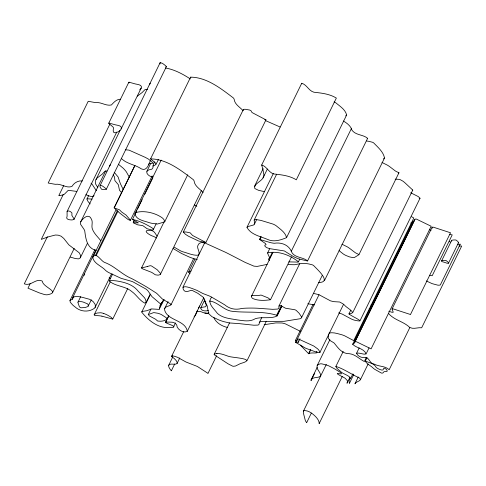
<?xml version="1.0" encoding="UTF-8"?>
<svg xmlns="http://www.w3.org/2000/svg" width="486" height="486" viewBox="0 0 486 486"><rect width="100%" height="100%" fill="white"/><g stroke="black" fill="none" stroke-linecap="round" stroke-linejoin="round"><path stroke-width="0.73" d="M183.356 232.016L185.02 233.9A13.62 5.735 26.1 0 0 186.363 234.896L188.204 236.05A8.554 3.602 26.1 0 0 189.674 236.797L198.598 240.995L202.468 241.907A47.664 20.066 26.1 0 1 204.387 242.222L204.709 242.283A27.107 11.409 26.1 0 1 205.481 242.435L205.882 242.49L265.957 119.854L252.605 112.849L251.645 112.078L251.074 110.784L249.664 110.03L245.047 109.247L243.419 109.405L183.356 232.016L185.907 231.962L190.214 232.867L192.541 235.455L205.888 242.465M243.419 109.405L243.699 110.018M130.436 220.213L126.087 215.079L121.555 211.926L119.562 209.867L114.137 207.85L119.386 212.789L127.958 219.411L130.054 220.383A0.942 0.395 26.1 0 0 130.394 220.292L152.13 175.932M451.628 240.461L441.561 261.006L441.914 261.583L443.997 262.185A5.82 2.448 26.1 0 1 444.635 262.379L446.294 262.975A3.858 1.628 26.1 0 0 448.116 263.303L448.402 263.254A0.808 0.34 26.1 0 0 448.481 263.163L458.492 242.733L458.134 241.937A7.91 3.329 26.1 0 0 457.569 241.244L455.898 239.999L453.936 239.944A19.173 8.074 26.1 0 1 453.511 239.987L452.004 240.199A3.262 1.373 26.1 0 0 451.67 240.412L451.761 241.044M136.809 210.547L132.465 219.465L138.376 222.91L133.255 222.643L133.516 222.916L137.666 224.83L142.805 225.632L147.118 228.736L152.306 230.097L153.218 229.787L156.225 223.657M211.592 297.201C206.435 303.094 214.229 308.78 217.388 313.403C222.837 318.324 230.674 318.658 237.545 319.94C243.443 320.681 249.938 322.121 255.296 318.707C262.343 316.483 270.459 319.15 277.16 315.997L281.874 306.192M159.469 309.078L159.979 305.901L161.024 304.321L152.003 296.654L147.829 290.695A8.068 3.396 26.1 0 0 146.007 289.085L133.024 281.88A7.831 3.299 26.1 0 0 130.837 281.108L121.154 278.35L108.433 272.421A14.246 5.996 26.1 0 1 105.729 270.562C101.799 266.012 94.132 263.88 92.759 257.689C95.554 250.879 100.918 260.933 104.423 262.343C114.575 266.006 121.628 274.353 131.475 278.484A81.053 34.123 26.1 0 1 134.938 280.307L142.544 284.577A223.961 94.296 26.1 0 1 147.525 287.493L156.115 292.943A10.868 4.574 26.1 0 1 157.762 294.376L162.379 299.018L170.641 303.957A1.792 0.753 26.1 0 1 171.029 304.679C169.432 306.478 165.884 305.882 164.742 308.422A13.723 5.777 26.1 0 0 164.505 309.479C166.862 320.888 185.415 319.667 187.292 331.318C183.732 333.329 178.939 330.413 177.196 327.084C177.129 323.318 173.557 321.951 170.252 322.151A27.599 11.621 26.1 0 0 168.223 322.103C157.926 321.811 184.042 327.461 169.146 327.552C158.011 328.372 148.273 320.298 141.778 312.206A4.022 1.695 26.1 0 1 142.295 311.411L146.918 310.706L151.547 308.92L159.141 309.388L164.14 299.54M164.189 221.652L141.493 267.974L142.659 268.867L151.474 272.294A6.78 2.855 26.1 0 1 152.659 272.992L155.058 274.602A2.072 0.875 26.1 0 0 155.727 274.876L157.774 275.125A10.795 4.544 26.1 0 0 159.141 274.973L160.374 274.347A4.854 2.041 26.1 0 0 160.483 273.405L157.221 269.748L151.65 266.03A3.366 1.415 26.1 0 0 150.198 265.702L147.27 266.504M261.675 165.027C266.638 166.206 268.758 172.7 273.891 173.97C281.576 174.814 289.547 175.628 296.308 179.82L336.355 98.087C329.593 93.889 321.623 93.075 313.938 92.231C308.798 90.961 306.678 84.467 301.715 83.288L261.675 165.027L262.543 168.022A93.093 39.196 26.1 0 1 262.932 169.565L263.054 170.118A115.99 48.837 26.1 0 1 263.534 173.028C266.164 180.525 254.123 182.214 254.621 188.106A2.904 1.221 26.1 0 0 255.344 188.799L258.479 190.287L264.427 191.666M301.715 83.288L301.794 83.756M338.712 312.856L342.205 314.09L350.868 318.767A16.427 6.913 26.1 0 0 354.045 320.074C368.352 323.366 351.615 316.495 348.954 313.889C358.036 313.166 346.311 307.893 344.513 305.08A37.944 15.977 26.1 0 0 343.541 304.297A48.223 20.303 26.1 0 0 342.909 303.799L339.684 302.013L333.578 301.636L330.474 300.846L318.974 294.704L313.421 293.356M352.702 312.674L412.766 190.069L404.577 182.475A37.944 15.977 26.1 0 0 403.605 181.691A48.223 20.303 26.1 0 0 402.973 181.193L399.753 179.407L395.161 179.152M343.189 351.481L335.85 366.468L336.616 367.926L338.687 369.901A21.111 8.888 26.1 0 0 340.498 371.322C341.937 374.02 353.334 376.286 349.458 379.803A7.478 3.147 26.1 0 0 349.203 380.283L349.167 381.875A64.832 27.295 26.1 0 0 349.398 383.393L353.735 374.542M273.339 173.49L246.979 227.296C250.655 234.702 260.678 236.463 267.756 239.495C273.873 242.38 280.896 239.981 286.54 237.66L346.603 115.054C345.619 109.787 339.987 106.312 336.063 103.02A7.976 3.359 26.1 0 0 334.082 101.914M106.288 189.297L166.376 66.649L165.738 65.877A18.656 7.855 26.1 0 0 163.484 64.091L163.308 63.964A8.76 3.688 26.1 0 0 162.281 63.283L160.161 62.615L99.988 185.816A21.293 8.967 26.1 0 0 100.122 187.086L101.544 189.206A0.911 0.383 26.1 0 0 101.835 189.333L104.411 189.516A29.622 12.472 26.1 0 0 104.946 189.51L106.288 189.297L105.675 188.483A18.656 7.855 26.1 0 0 103.421 186.697L103.239 186.569A8.76 3.688 26.1 0 0 102.218 185.889L100.098 185.227M319.988 352.423L318.877 350.199A15.789 6.646 26.1 0 0 317.546 348.766L313.774 346.032L298.222 338.894L297.705 339.635L298.361 342.126A0.99 0.419 26.1 0 1 298.167 342.296L295.64 342.393L305.743 348.268L316.046 352.034L319.837 352.587L343.347 304.746M229.562 322.832L214.168 354.324A1.993 0.838 26.1 0 0 214.417 354.92L228.031 363.795L232.508 366.098A3.262 1.373 26.1 0 0 233.389 366.298L235.473 366.043L239.562 363.996A69.668 29.336 26.1 0 1 240.849 363.437C257.641 358.79 233.177 357.751 229.441 356.56A11.482 4.836 26.1 0 1 228.055 356.171L225.158 355.157A16.974 7.144 26.1 0 0 216.89 353.395M286.54 237.66C285.555 232.399 279.918 228.924 275.999 225.625A7.976 3.359 26.1 0 0 273.071 224.095L260.958 220.407L255.265 219.411L254.178 220.055L254.543 223.335L253.886 224.884L247.763 226.628L246.979 227.296M318.391 282.475C332.503 282.706 317.188 269.438 313.579 265.484A2.442 1.027 26.1 0 0 312.31 264.834L308.883 263.965A22.301 9.392 26.1 0 0 305.135 263.491L302.055 263.497A32.058 13.499 26.1 0 0 299.886 263.734L294.449 264.736L288.313 264.572M324.441 280.641L384.505 158.029C383.478 151.942 377.847 147.222 373.643 142.878A2.442 1.027 26.1 0 0 372.373 142.222L368.947 141.359A22.301 9.392 26.1 0 0 366.742 141.019M154.803 161.929C151.413 165.605 155.35 169.499 149.074 169.79C143.479 171.698 149.251 177.129 152.908 176.934M448.481 263.163L448.128 262.373A7.91 3.329 26.1 0 0 447.557 261.681L445.887 260.435L443.925 260.381A19.173 8.074 26.1 0 1 443.499 260.423L441.993 260.636A3.262 1.373 26.1 0 0 441.665 260.848L441.586 260.952M458.492 242.733L458.505 242.69A0.808 0.34 26.1 0 1 458.407 242.818L458.122 242.866M148.266 314.563L149.585 316.052L155.374 319.114A3.195 1.349 26.1 0 1 156.036 319.624L157.689 321.058L160.653 321.234A32.441 13.657 26.1 0 0 163.49 320.851L165.951 319.934L166.637 318.506A3.931 1.658 26.1 0 0 166.139 317.625L161.309 314.515A13.371 5.632 26.1 0 0 157.98 313.276L153.953 312.62A5.401 2.272 26.1 0 0 153.388 312.711L148.266 314.563L150.933 309.114M101.945 316.161L112.722 319.102L111.561 317.637A7.43 3.129 26.1 0 0 110.984 317.206L109.903 316.489A13.766 5.796 26.1 0 0 103.463 313.361M172.706 357.04L168.624 365.49L168.8 366.918L170.015 369.117A24.306 10.23 26.1 0 0 171.358 370.812L174.693 363.996M260.964 236.779L259.633 239.501L265.49 243.565L266.073 244.689L265.149 245.053A2.302 0.972 26.1 0 0 264.803 245.327L264.888 246.007A3.402 1.434 26.1 0 0 265.386 246.681L266.814 247.69L269.542 248.625L284.34 250.94L292.766 256.171A20.078 8.45 26.1 0 0 295.269 257.489L298.683 258.892L307.523 261L367.629 138.322C363.194 134.422 355.527 135.412 351.858 130.005C351.032 126.22 346.876 123.001 343.408 121.038M72.87 297.25L72.432 299.206L70.555 300.056A4.781 2.011 26.1 0 0 69.966 300.561L70.294 302.262L72.724 305.02A17.909 7.539 26.1 0 0 75.02 306.903C80.324 311.805 88.646 312.541 94.478 308.233A18.079 7.612 26.1 0 0 95.262 307.037L95.299 304.716L93.458 301.946A7.284 3.068 26.1 0 0 91.884 300.67L91.283 300.275A7.794 3.281 26.1 0 0 89.345 299.218C84.212 298.064 77.724 295.154 72.87 297.25L95.894 250.247M359.178 347.891L356.511 353.34C357.927 356.378 362.015 358.255 365.332 357.356C369.743 357.89 369.415 363.449 373.922 364.008A22.751 9.58 26.1 0 0 376.267 365.01C380.69 366.669 385.501 366.189 389.177 369.731L409.868 327.497C413.708 329.52 417.656 327.2 421.66 327.789L461.7 246.05L458.96 245.995M80.646 296.673L77.894 302.462L79.388 306.757A1.816 0.765 26.1 0 0 79.613 306.976A1.908 0.802 26.1 0 0 81.144 307.784L85.129 307.541L87.917 306.545L91.362 299.862M352.666 344.27L354.215 343.201L355.084 341.701L356.244 341.658L371.104 348.863L431.167 226.257L416.308 219.046L415.147 219.095L414.279 220.589L412.729 221.665L352.666 344.27C355.752 347.563 361.633 348.11 364.889 351.791C368.759 356.949 358.717 351.894 356.511 353.34M412.729 221.665L412.869 222.199M351.481 128.395L291.29 251.25C293.702 257.975 302.978 256.827 307.565 260.927M299.662 263.77L278.97 305.998L278.952 307.407A9.027 3.803 26.1 0 1 278.539 308.458L278.35 308.64A8.402 3.536 26.1 0 1 277.555 309.066L272.707 309.327L258.188 308.276A118.469 49.882 26.1 0 0 254.64 308.124L253.413 308.094A151.845 63.933 26.1 0 0 248.559 308.094L246.323 308.154A108.123 45.526 26.1 0 0 241.724 308.458C235.552 310.183 229.52 308.908 224.617 304.746A68.963 29.038 26.1 0 1 222.181 303.307L210.906 296.709A14.616 6.154 26.1 0 0 208.628 295.701L202.875 293.514L197.996 290.914A11.579 4.878 26.1 0 0 196.709 290.264C194.042 289.401 180.914 283.138 183.344 289.674C185.5 293.07 188.513 290.962 191.235 290.349A4.052 1.707 26.1 0 1 192.541 290.604L197.766 293.271L203.118 297.165L207.243 306.04L208.652 313.628L211.896 316.635L218.676 319.885A32.835 13.827 26.1 0 0 223.627 321.604L229.313 322.935L234.683 323.318A63.994 26.943 26.1 0 1 237.97 323.5L253.892 325.225L258.09 325.085L259.111 324.265L259.311 322.613L261.766 317.595M160.161 62.615L160.058 63.21A21.293 8.967 26.1 0 0 160.088 63.879M196.502 312.358L195.627 315.086L194.078 316.89M326.313 364.427L303.385 411.259L303.367 412.96L305.348 420.603A21.348 8.991 26.1 0 0 306.672 422.662L311.332 413.124M269.548 260.405L268.521 259.548A7.697 3.244 26.1 0 1 268.527 259.093L269.615 257.689L267.543 253.103L269.633 248.808M88.659 195.579L86.958 199.09L87.565 200.7A22.332 9.404 26.1 0 0 88.537 202.079L90.165 203.889M30.314 283.405L27.975 288.174L39.263 292.87L44.366 294.51A9.902 4.167 26.1 0 0 47.099 294.814C61.801 292.201 42.47 287.232 42.397 281.194C36.31 277.567 30.983 286.606 24.3 283.836L47.324 236.834M152.804 166.018C159.736 164.165 153.078 161.534 150.557 158.892L190.603 77.153C206.75 77.244 221.033 88.592 233.377 97.959A8.25 3.475 26.1 0 1 234.137 99.193C234.629 104.429 239.963 107.096 243.121 110.723M204.74 299.832L200.736 308.009C200.852 311.149 205.955 311.38 208.294 310.457M150.417 160.265C149.026 163.879 146.9 171.625 141.317 168.861C136.845 165.732 131.269 164.639 126.445 162.093A4.799 2.023 26.1 0 1 125.2 161.443L122.97 159.882A15.4 6.482 26.1 0 1 121.743 158.843L121.385 158.509M358.291 376.978L354.956 383.788C355.74 381.364 363.097 380.86 359.385 377.914C351.469 374.487 343.918 368.783 335.85 366.468M88.361 305.998L87.972 304.297A2.223 0.936 26.1 0 0 87.359 303.78L83.215 302.067A14.021 5.905 26.1 0 0 81.709 301.703L78.799 301.508A4.313 1.816 26.1 0 0 78.155 301.842L77.979 302.122M329.848 339.744L317.17 365.63C315.827 369.591 321.683 372.543 320.408 376.334C317.723 378.157 313.585 376.814 311.307 379.396A10.139 4.271 26.1 0 0 311.04 380.319L311.058 380.684L314.728 373.193M265.957 119.854L265.544 119.829M67.08 211.465L67.086 214.867A28.644 12.059 26.1 0 1 66.983 216.713C65.725 218.834 68.532 219.781 70.178 219.824A11.506 4.842 26.1 0 0 72.274 219.927L73.987 219.386A3.232 1.361 26.1 0 0 74.085 218.973L71.879 215.426L71.928 213.075A2.12 0.893 26.1 0 0 71.685 212.655L70.683 211.817A3.317 1.397 26.1 0 0 69.826 211.343L68.781 210.96A2.017 0.851 26.1 0 0 68.259 210.875L67.08 211.465L109.793 124.276M105.748 170.726L80.725 221.816L80.378 223.341A8.657 3.645 26.1 0 0 80.731 224.55L83.744 228.912A23.207 9.769 26.1 0 1 84.722 230.789C85.767 238.535 86.708 247.963 95.936 250.375M110.225 281.965L94.138 314.855L94.715 315.499L97.431 315.645A25.248 10.631 26.1 0 1 101.945 316.161M70.349 257.112L75.427 258.552L78.489 258.892L80.129 258.048L80.694 255.685L79.261 252.835L68.836 244.835L63.769 238.426L61.066 236.172L58.205 235.175L55.349 235.024L47.78 236.992A131.001 55.155 26.1 0 0 45.672 237.769L41.28 239.379L63.308 194.424M153.218 229.787L153.278 229.185A4.034 1.695 26.1 0 0 152.877 228.42C146.821 224.496 139.397 220.838 132.471 219.399M359.919 320.936L420.05 198.191L418.221 196.551L410.7 192.766M112.624 274.031L109.222 280.981C115.304 286.485 125.345 285.908 131.742 291.497C136.426 294.802 139.361 300.257 144.47 302.954A1.501 0.632 26.1 0 0 145.016 303.076L146.14 302.377L145.697 299.959A23.176 9.756 26.1 0 0 144.47 297.73L139.093 292.098A26.924 11.336 26.1 0 1 138.133 291.12C133.553 285.209 126.184 282.688 119.082 281.382A44.038 18.541 26.1 0 0 115.826 280.829L111.173 280.44L109.289 280.841M194.922 259.123L188.525 272.184L189.977 273.509M120.048 130.497L95.888 179.844A55.732 23.462 26.1 0 0 95.505 180.853L95.493 183.817L97.814 187.493M121.196 128.924C122.6 125.667 117.697 125.376 115.65 124.884A20.297 8.548 26.1 0 1 113.056 124.191L109.077 123.073A1.063 0.45 26.1 0 0 108.73 123.353L112.709 126.737A5.176 2.181 26.1 0 1 113.542 127.873C112.716 131.979 113.062 134.191 118.007 131.888A38.692 16.293 26.1 0 0 120.844 129.483L141.219 88.051C142.623 84.801 137.72 84.503 135.673 84.017A20.297 8.548 26.1 0 1 133.079 83.319L129.094 82.201M392.074 308.95L393.277 308.914L409.771 314.278A10.886 4.581 26.1 0 1 410.451 314.557L450.492 232.818A10.886 4.581 26.1 0 0 449.811 232.545L433.324 227.175L432.121 227.211L392.014 309.084L393.265 312.237L392.014 312.291L388.776 311.271M432.121 227.211L432.273 228.195M63.824 185.36L58.818 195.579A29.616 12.472 26.1 0 0 60.786 195.378L62.5 195.001A23.182 9.763 26.1 0 0 64.51 194.096L68.253 190.312L76.831 191.423M108.749 123.219L128.772 82.347M74.036 219.295L116.749 132.107M52.524 292.687L74.212 248.413M80.354 257.708L87.359 243.401M114.137 207.85L134.829 165.617M114.228 207.759L134.914 165.526M69.966 300.561L94.995 249.476M92.929 256.942L115.954 209.94M72.432 299.206L73.769 296.484M84.114 275.368L84.783 274.007M95.566 255.138L117.26 210.863M96.277 255.387L117.97 211.112M146.845 171.339L150.848 163.162M156.073 164.262L158.406 159.499M135.157 213.251L161.182 160.125M137.477 209.18L142.149 199.649M144.816 194.2L152.823 177.852M133.255 222.643L134.258 220.601M133.273 222.716L134.276 220.668M95.068 307.462L111.422 274.086M112.764 319.059L127.782 288.405M164.699 221.774L187.724 174.778M146.043 302.626L150.046 294.455M141.827 311.878L150.502 294.17M160.447 274.238L201.49 190.451M160.107 305.627L161.777 302.225M161.079 304.607L163.418 299.844M164.742 308.422L168.077 301.606M170.963 304.892L193.653 258.57M165.422 322.57L168.764 315.754M165.471 322.686L168.806 315.876M182.797 287.493L204.825 242.532M173.514 326.987L175.513 322.898M254.457 186.381L263.133 168.672M168.703 365.211C170.647 362.763 174.498 365.326 176.898 363.643A5.796 2.442 26.1 0 0 177.244 362.842L176.424 360.885L174.383 358.625A3.426 1.44 26.1 0 0 173.733 358.17L171.57 356.372L183.799 331.47M172.056 357.022L172.724 355.661M197.286 310.754L196.617 312.115C200.123 309.181 204.582 315.195 208.937 312.863M198.616 308.027L199.618 305.986M187.292 331.318L203.64 297.942M263.023 177.912L267.361 169.061M177.086 363.413L179.753 357.963M254.178 220.055L276.534 174.419M254.409 224.192L256.742 219.423M259.633 239.501L261.067 236.718M216.671 355.691L207.99 373.4A12.32 5.188 26.1 0 0 206.896 372.641L197.322 366.444L185.998 362.015L177.499 357.277L173.891 356.074L171.783 355.995L171.57 356.372M269.554 258.036L272.221 252.586M251.584 296.053L272.938 252.459M270.502 299.734L268.023 297.869L261.31 295.148A2.637 1.112 26.1 0 0 260.8 295.087L257.847 295.634L252.434 295.385A4.769 2.011 26.1 0 0 251.851 295.676L251.639 295.95A6.67 2.807 26.1 0 0 251.505 296.873L252.149 298.033A2.157 0.911 26.1 0 0 252.787 298.532C258.212 300.931 264.906 300.555 270.502 299.734L291.527 256.827M246.991 360.74L266.346 321.234M288.763 261.875L298.185 262.112L299.85 259.117M277.202 315.73L276.674 315.238L281.345 305.7M277.038 315.475L281.71 305.937M259.427 322.364L260.514 321.696L262.719 321.416L284.097 321.331L299.868 318.78A8.87 3.736 26.1 0 0 300.706 318.512L301.508 317.759L322.2 275.532M296.351 341.956L295.312 340.656L312.996 304.552M295.646 342.46L319.004 294.777M298.331 342.199L299.996 338.797M300.318 345.09L308.64 353.723L310.639 349.634M308.64 353.723L310.797 349.677M339.094 250.49A18.432 7.758 26.1 0 0 340.145 251.505L343.238 253.935A10.328 4.35 26.1 0 0 345.989 255.502L349.555 256.906L352.879 257.586A7.229 3.044 26.1 0 0 354.47 257.477L358.917 254.713L398.945 172.761L396.564 171.625A6.695 2.819 26.1 0 1 395.252 170.902L389.578 166.577A15.771 6.64 26.1 0 0 387.372 165.137L382.743 162.834A9.677 4.076 26.1 0 0 382.002 162.573M311.174 379.675L317.176 367.416M348.954 313.889L350.619 310.481M354.75 342.089L414.819 219.484M354.476 342.818L414.546 220.213M319.18 423.543L342.205 376.547M350.011 377.093L347.01 383.229L347.618 380.951L345.267 378.375A6.172 2.6 26.1 0 0 343.426 377.288C326.714 368.692 351.032 378.637 336.719 370.15A42.373 17.842 26.1 0 0 334.332 368.722L329.077 366.001A14.307 6.026 26.1 0 0 327.096 365.205L321.89 363.868A8.195 3.451 26.1 0 0 320.292 363.844L318.275 364.512L317.17 365.63M350.57 378.624L352.903 373.856M366.037 354.045L369.038 347.915M366.335 357.453L364.336 361.541C357.963 358.121 354.47 353.371 346.883 353.571C340.795 352.271 337.764 347.472 334.234 343.134A6.269 2.637 26.1 0 0 333.341 342.49L330.814 340.996A3.688 1.555 26.1 0 1 330.225 340.571L328.402 338.487A5.48 2.308 26.1 0 1 328.165 337.697L328.621 335.632L328.329 334.04M365.326 361.086C368.971 362.678 374.542 363.534 376.17 367.361A4.204 1.768 26.1 0 0 377.968 368.631C379.232 369.135 383.527 371.547 383.478 368.85A5.346 2.248 26.1 0 1 383.624 368.497L384.62 368.169L386.194 369.22A6.039 2.539 26.1 0 1 386.747 369.84L387.251 370.891A2.722 1.142 26.1 0 1 387.117 371.255L386.321 371.583A5.486 2.308 26.1 0 1 385.422 371.62L384.037 371.668L383.278 372.616A6.105 2.57 26.1 0 1 382.336 373.12L381.376 373.06L374.682 369.275A7.138 3.007 26.1 0 1 373.461 368.358L371.918 366.979A5.917 2.491 26.1 0 0 370.952 366.25L367.471 363.832L365.253 361.292L366.997 357.678M360.442 379.663L368.121 363.996M166.352 66.685L165.914 66.843M291.29 251.25C288.581 244.859 281.187 242.077 274.317 243.273A20.388 8.584 26.1 0 1 272.391 243.006A21.852 9.198 26.1 0 1 270.356 242.587L259.731 239.446M96.021 179.541L97.085 178.034L102.005 174.346A50.216 21.141 26.1 0 0 103.068 173.235L104.812 171.364L106.908 170.951M141.219 88.051L140.873 88.622A38.692 16.293 26.1 0 1 140.15 89.436M148.412 164.353L149.354 163.575L153.272 163.12L148.601 159.195L145.357 157.403L129.057 150.144L125.352 149.749M80.725 221.816C82.893 218.232 88.902 212.801 91.441 219.216C93.075 221.981 91.465 225.17 92.097 228.11C93.488 233.122 97.692 236.658 100.748 240.673M200.736 308.009L200.809 307.869A6.944 2.922 26.1 0 1 201.313 307.407L205.329 306.794A4.945 2.084 26.1 0 0 205.827 306.569L206.277 305.105L204.746 301.174A1.191 0.498 26.1 0 1 205.074 301.089L205.785 301.229M367.592 138.395L367.173 138.449M303.385 411.259L303.665 410.895A4.465 1.883 26.1 0 1 304.74 410.548C308.95 410.749 312.522 413.568 315.408 416.411A20.752 8.736 26.1 0 1 317.103 418.367L317.783 419.327A19.483 8.201 26.1 0 1 319.156 423.537M412.766 190.069L412.401 190.366M94.205 314.661L95.645 313.585A25.606 10.783 26.1 0 1 97.261 313.02L100.632 312.753A8.019 3.378 26.1 0 1 102.935 313.233L103.469 313.397M209.588 301.284L209.764 301.004C218.068 302.098 223.882 310.633 232.636 311.356C247.24 312.99 262.331 310.797 276.674 315.238M150.557 158.892C166.71 158.983 180.986 170.331 193.337 179.699A8.25 3.475 26.1 0 1 194.09 180.932C194.582 186.162 199.922 188.835 203.081 192.462M214.211 354.166L216.95 353.462M278.97 305.998L280.817 305.627L285.489 308.215L294.935 309.764A2.716 1.142 26.1 0 1 296.272 310.445L299.115 313.251L301.514 316.836A5.607 2.363 26.1 0 1 301.508 317.759M141.493 267.974L146.025 266.838A26.317 11.081 26.1 0 0 147.27 266.504M346.603 115.054L345.746 115.832M384.505 158.029L383.527 158.934M295.312 340.656L296.63 340.619M188.586 272.063L191.192 270.927M110.006 165.167L109.775 165.465A5.765 2.424 26.1 0 0 109.648 166.036M267.628 252.896C278.533 250.606 290.057 255.077 298.513 261.845M419.989 198.331L419.193 198.622M137.307 96.149L142.052 92.607A50.216 21.141 26.1 0 0 143.115 91.496L145.192 89.454L147.501 89.303M398.277 173.557L398.945 172.761M150.368 83.197L149.822 83.726A5.765 2.424 26.1 0 0 149.688 84.303L149.779 84.795M110.158 165.046L110.51 164.833M94.102 195.73C91.471 197.45 88.47 195.603 85.901 194.722M329.125 333.025C333.481 332.053 337.958 333.761 342.15 334.86A15.345 6.458 26.1 0 1 344.635 335.808L353.747 340.625L413.811 218.02L411.575 216.713M264.19 324.709L275.848 322.917L281.862 322.99A11.968 5.036 26.1 0 1 285.58 323.955L300.445 331.343M267.13 264.384L257.24 266.407L253.923 266.146L245.126 262.385L230.267 254.7A154.214 64.93 26.1 0 0 225.583 252.325L205.335 243.146L201.69 242.368L199.327 243.352A39.664 16.7 26.1 0 0 198.476 244.385C195.554 247.757 201.028 252.009 198.41 255.18C193.07 255.745 187.833 253.018 182.681 251.748A10.479 4.41 26.1 0 1 180.434 250.794L174.243 247.18M165.392 68.01C174.158 69.377 182.918 74.097 190.318 78.939M308.792 353.765C310.372 351.925 318.202 354.106 317.036 352.046M120.571 99.211C116.543 99.089 113.797 102.4 111.397 104.982C106.063 106.258 101.003 101.835 95.463 102.564A31.724 13.353 26.1 0 1 92.638 102.096L88.221 101.282L48.181 183.022L52.591 183.836A31.724 13.353 26.1 0 0 55.422 184.303C61.139 183.368 66.594 188.72 71.977 186.381C74.036 182.851 78.149 180.397 82.347 180.938M208.628 313.397L204.861 312.905M449.374 234.398L452.223 234.86L432.2 275.726L429.357 275.27M370.502 308.804L369.694 308.665A5.492 2.315 26.1 0 1 369.135 308.519M314.442 304.935L307.851 303.714M92.067 199.139L87.237 198.744A2.582 1.087 26.1 0 0 86.994 198.987M197.273 259.5L194.491 258.813A25.169 10.595 26.1 0 1 191.97 258.023A24.361 10.255 26.1 0 1 189.218 257.003L181.497 253.461L173.059 248.461M431.082 230.285L429.375 229.72M265.399 120.54L280.064 126.992M227.442 327.491C221.744 326.07 216.337 323.044 213.743 317.534M449.307 241.591L450.273 242.022M316.228 351.651L316.678 351.858M409.807 327.54C403.653 321.374 394.219 320.28 388.435 313.342M110.614 278.709L109.125 277.84M196.848 206.295L194.455 204.983M426.313 280.944L432.133 283.648L437.613 285.118A7.454 3.135 26.1 0 0 439.137 285.179L440.049 285.051A5.856 2.466 26.1 0 0 440.304 284.978L460.321 244.112A5.856 2.466 26.1 0 1 460.072 244.179L459.161 244.312A7.454 3.135 26.1 0 1 457.636 244.245M118.402 164.25L123.183 168.211A30.569 12.873 26.1 0 1 126.324 171.831L129.483 177.475M204.235 298.738L203.355 298.106M121.713 192.784L119.489 190.257L118.329 184.716L114.89 180.604L114.532 177.086L113.165 174.583M157.166 236.196C155.107 233.687 154.299 230.127 149.986 230.455A14.653 6.166 26.1 0 0 148.497 230.291C141.73 230.68 151.547 236.172 153.448 236.318A18.857 7.94 26.1 0 1 156.553 238.031M190.883 77.566L190.603 77.153M358.899 254.494L356.524 253.364A6.695 2.819 26.1 0 1 355.205 252.641L349.531 248.316A15.771 6.64 26.1 0 0 347.332 246.87L342.703 244.573A9.677 4.076 26.1 0 0 341.962 244.306M114.192 172.299L117.964 176.795A9.076 3.821 26.1 0 1 118.22 177.299L119.684 181.721A151.006 63.581 26.1 0 0 120.619 184.145L123.213 189.522M128.99 82.899L128.754 82.486M96.313 190.694L92.091 184.23A6.087 2.564 26.1 0 0 91.028 183.186M410.834 222.904L411.794 224.605M371 304.989L371.583 306.01M139.871 89.703A38.692 16.293 26.1 0 1 139.719 89.837M128.754 82.486A1.063 0.45 26.1 0 1 129.094 82.201M264.773 119.678A27.107 11.409 26.1 0 1 265.32 119.781M135.035 213.603C135.703 219.945 144.281 220.79 149.129 222.637A45.696 19.24 26.1 0 0 151.778 223.293L157.397 224.034L164.602 221.902A3.602 1.519 26.1 0 0 164.797 221.458L163.849 219.514A10.984 4.623 26.1 0 0 162.433 218.007C155.52 212.838 143.747 210.08 135.576 212.631A12.12 5.103 26.1 0 0 135.035 213.603"/></g></svg>
